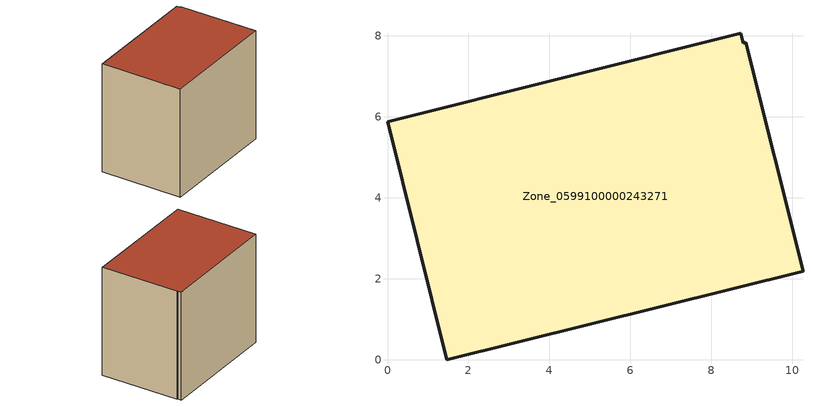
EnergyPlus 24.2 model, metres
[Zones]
Zone_0599100000243271
 floor ground (C_G): 8.85,7.84 10.26,2.19 1.47,0 0,5.88 8.72,8.06 8.78,7.82 z0
 wall outside (C_F): 1.47,0 10.26,2.19 8.85,7.84 8.78,7.82 8.72,8.06 0,5.88 1.47,0 z0:8.1
 roof outside (C_R): 10.26,2.19 8.85,7.84 8.78,7.82 8.72,8.06 0,5.88 1.47,0 z8.1
[BUILDING]
Pand.0599100000243271: North Axis=0; Terrain=City; Loads Convergence Tolerance Value=0.04; Temperature Convergence Tolerance Value=0.4; Solar Distribution=FullExterior; Maximum Number of Warmup Days=25; Minimum Number of Warmup Days=1
[Site:Location]
Rotterdam.The.Hague.AP_ZH_NLD Design_Conditions: Latitude=51.96; Longitude=4.45; Time Zone=1; Elevation=-4.5
[SITE:GROUNDTEMPERATURE:BUILDINGSURFACE]
18, 18, 18, 18, 18, 18, 18, 18, 18, 18, 18, 18
[MATERIAL] Thermal Absorptance=0.9; Solar Absorptance=0.7; Visible Absorptance=0.7
Name | Roughness | Thickness | Conductivity | Density | Specific Heat
G.TI.1965-1974 | MediumSmooth | 0.15 | 0.882353 | 540 | 1210
F.TI.1965-1974 | Rough | 0.3 | 0.697674 | 1920 | 840
R.TI.1965-1974 | MediumRough | 0.2 | 0.232558 | 1500 | 1000
[CONSTRUCTION]
C_G: G.TI.1965-1974
C_F: F.TI.1965-1974
C_R: R.TI.1965-1974
[ZONE]
Zone_0599100000243271: Type=1; Multiplier=1; Ceiling Height=Autocalculate; Volume=Autocalculate; Floor Area=autocalculate; Part of Total Floor Area=Yes
[ZONEINFILTRATION:DESIGNFLOWRATE]
Infil_Zone_0599100000243271: Zone or ZoneList or Space or SpaceList=Zone_0599100000243271; Schedule=AlwaysOn; Design Flow Rate Calculation Method=Flow/Area; Flow Rate per Floor Area=0.003; Constant Term Coefficient=1; Temperature Term Coefficient=0; Velocity Term Coefficient=0; Velocity Squared Term Coefficient=0
[HVACTEMPLATE:ZONE:IDEALLOADSAIRSYSTEM]
Zone_0599100000243271: Maximum Heating Supply Air Temperature=50; Minimum Cooling Supply Air Temperature=13; Maximum Heating Supply Air Humidity Ratio=0.0156; Minimum Cooling Supply Air Humidity Ratio=0.0077; Heating Limit=NoLimit; Cooling Limit=NoLimit; Dehumidification Control Type=ConstantSensibleHeatRatio; Cooling Sensible Heat Ratio=0.7; Dehumidification Setpoint=60; Humidification Control Type=None; Humidification Setpoint=30; Outdoor Air Method=None; Outdoor Air Flow Rate per Person=0.00944; Outdoor Air Flow Rate per Zone Floor Area=0; Outdoor Air Flow Rate per Zone=0; Demand Controlled Ventilation Type=None; Outdoor Air Economizer Type=NoEconomizer; Heat Recovery Type=None; Sensible Heat Recovery Effectiveness=0.7; Latent Heat Recovery Effectiveness=0.65
[ZONECONTROL:THERMOSTAT]
ThermostatControl_Zone_0599100000243271: Zone or ZoneList=Zone_0599100000243271; Control Type Schedule=DualSetpointControlType; Control 1=Thermostat_Zone_0599100000243271; Temperature Difference Between Cutout And Setpoint=0
[THERMOSTATSETPOINT:DUALSETPOINT]
Thermostat_Zone_0599100000243271: Heating Setpoint Temperature Schedule=HeatingSetpoint_Zone_0599100000243271; Cooling Setpoint Temperature Schedule=CoolingSetpoint_Zone_0599100000243271
[SCHEDULE:COMPACT]
HeatingSetpoint_Zone_0599100000243271: Through: 12/31, For: AllDays, Until: 24:00, 21
CoolingSetpoint_Zone_0599100000243271: Through: 12/31, For: AllDays, Until: 24:00, 24
DualSetpointControlType: Through: 12/31, For: AllDays, Until: 24:00, 4
AlwaysOn: Through: 12/31, For: AllDays, Until: 24:00, 1
